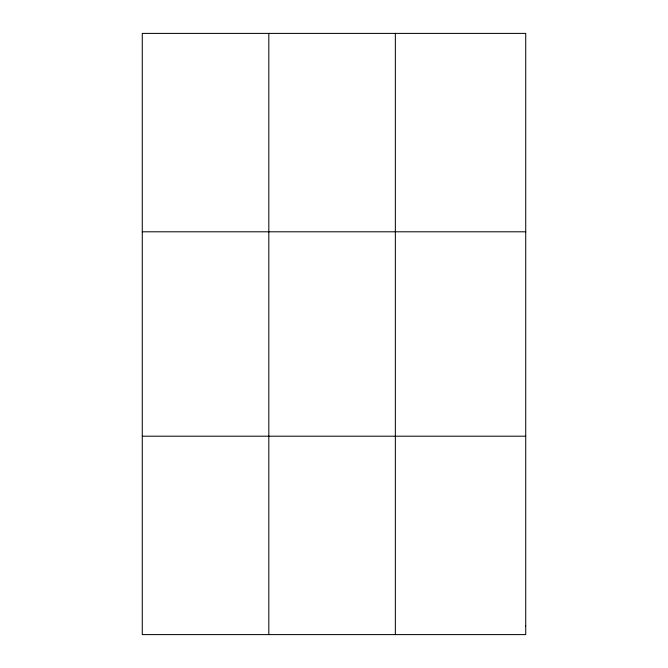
<?xml version="1.0" encoding="UTF-8"?>
<svg xmlns="http://www.w3.org/2000/svg" width="668" height="668" viewBox="0 0 668 668"><rect width="100%" height="100%" fill="white"/><g stroke="black" fill="none" stroke-linecap="round" stroke-linejoin="round"><path stroke-width="1" d="M268.812 33.4L268.812 634.6M395.356 33.4L395.356 634.6M142.276 231.796L525.724 231.796M142.276 436.204L525.724 436.204M525.724 625.974L525.724 634.6L142.276 634.6L142.276 33.4L525.724 33.4L525.724 625.974"/></g></svg>
